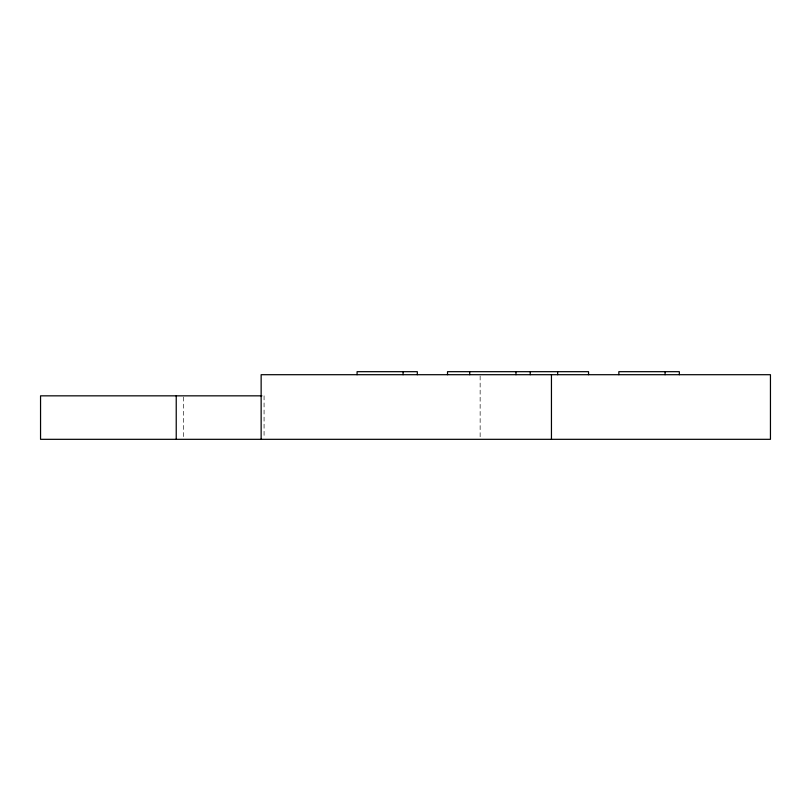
<?xml version="1.0" encoding="UTF-8"?>
<svg xmlns="http://www.w3.org/2000/svg" width="811" height="811" viewBox="0 0 811 811"><rect width="100%" height="100%" fill="white"/><g stroke="black" fill="none" stroke-linecap="round" stroke-linejoin="round"><path stroke-width="0.61" stroke-dasharray="4.05 3.04" d="M480.142 375.969L480.142 438.052M264.072 395.839L264.072 438.082M183.479 397.076L183.479 438.082"/><path stroke-width="1.22" d="M261.882 395.839L40.55 395.839L40.55 439.319L770.45 439.319L770.45 374.702L261.142 374.702L261.142 439.319M679.344 374.702L679.344 371.681L618.844 371.681L618.844 374.702M665.081 371.681L665.081 374.702M588.553 374.702L588.553 371.681L447.52 371.681L447.52 374.702M557.644 371.681L557.644 374.702M551.45 374.702L551.45 439.319M530.232 371.681L530.232 374.702M515.968 371.681L515.968 374.702M469.721 371.681L469.721 374.702M417.32 374.702L417.32 371.681L357.083 371.681L357.083 374.702M403.077 371.681L403.077 374.702M176.23 395.839L176.23 439.319"/></g></svg>
